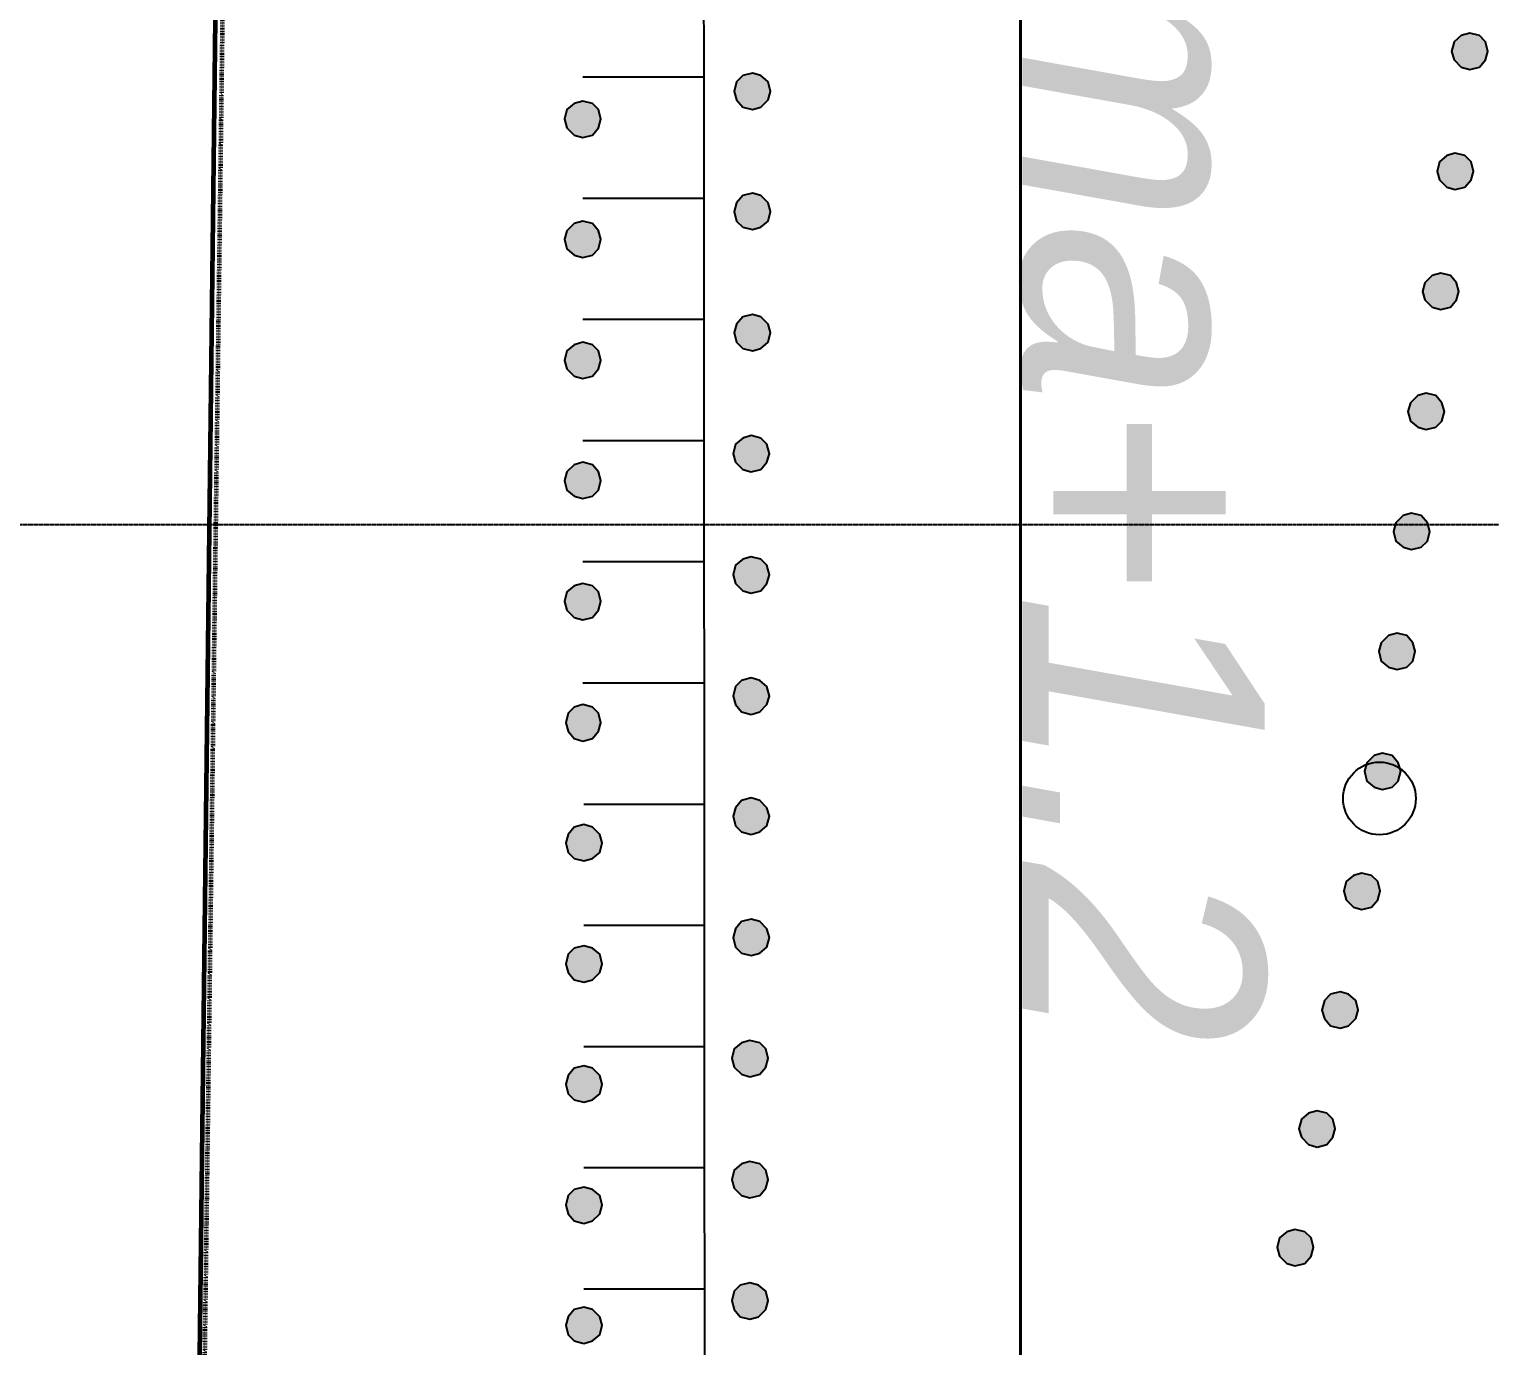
# Model space of a CAD drawing. Header units: millimetres. Extents: x 172667 to 1873135, y -274708 to 168495.
# Drawn here: x 1768622 to 1774649, y 23880 to 29312 of the extents above; entities that cross this region are included whole.
import ezdxf
from ezdxf.enums import TextEntityAlignment as Align

# ---------------------------------------------------------------- set-up
doc = ezdxf.new("R2010")
doc.units = ezdxf.units.MM
doc.linetypes.add('линия_сгиба', pattern=[1.25, 0.5, -0.25, 0, -0.25, 0, -0.25])
doc.linetypes.add('осевая', pattern=[2, 1.25, -0.25, 0.25, -0.25])
for name, color, linetype, lineweight in [('0004-Осевая', 4, 'осевая', 25), ('012 ОП.ЗОНА.ЗДАНИЕ', 171, '01.Опасная зона здание', 40), ('017 ОТВОД', 7, '13.Граница отвода', 70)]:
    doc.layers.add(name, color=color, linetype=linetype, lineweight=lineweight)
doc.layers.add('_ТОПО', color=253, linetype='Continuous')
doc.layers.add('SC007', color=7, linetype='Continuous')
doc.styles.add('1', font='', dxfattribs={"height": 0.000909972})
doc.styles.add('размеры', font='', dxfattribs={"width": 0.7})
doc.styles.get('1').set_extended_font_data('D431', italic=True)
doc.styles.get('размеры').set_extended_font_data('T-FLEX Type A')
doc.linetypes.add('01.Опасная зона здание', pattern='A,1,-2,10,-0.05,[1,линии ППР.shx,S=0.2,R=180,X=0,Y=-1],-0.05,10,-2', length=25.1)
doc.linetypes.add('13.Граница отвода', pattern='A,20,[14,SHAPES,S=0.01,R=0,X=0,Y=0],-2.5', length=22.5)
doc.dimstyles.new('SPDS 500', dxfattribs={"dimscale": 500, "dimtxt": 2.5, "dimasz": 2, "dimexe": 1.25, "dimexo": 0, "dimtad": 1, "dimdec": 0, "dimtxsty": 'размеры', "dimblk": 'ARCHTICK', "dimcen": 2.5, "dimdle": 2, "dimclrd": 256, "dimclre": 256, "dimclrt": 1, "dimaunit": 1, "dimadec": 0, "dimazin": 2, "dimtfac": 0.75, "dimtdec": 0, "dimtix": 1, "dimtmove": 1, "dimatfit": 3, "dimfxl": 1.25, "dimtolj": 1, "dimlwd": 20, "dimlwe": 20, "dimarcsym": 0})

# ---------------------------------------------------------------- blocks, each defined once
blk = doc.blocks.new('SYMBOL2060001')
at = {"layer": 'SC007'}
blk.add_circle((0, 0), 0.15, dxfattribs=at)
blk = doc.blocks.new('_ArchTick')
at = {"color": 0, "linetype": 'ByBlock', "const_width": 0.15}
blk.add_lwpolyline([(-0.5, -0.5), (0.5, 0.5)], dxfattribs=at)
blk = doc.blocks.new('*D254')
at = {"linetype": 'Continuous', "lineweight": 20, "transparency": 16777216}
for p, q in [((1763104.9, 14268.6), (1763104.9, 64268.6)), ((1769362.5, 63268.6), (1762479.9, 63268.6)), ((1769362.5, 15268.6), (1762479.9, 15268.6))]:
    blk.add_line(p, q, dxfattribs=at)
at = {"layer": 'Defpoints', "color": 0, "transparency": 16777216}
for p in [(1763104.9, 63268.6), (1769362.5, 63268.6), (1769362.5, 15268.6)]:
    blk.add_point(p, dxfattribs=at)
at = {"lineweight": 20, "transparency": 16777216, "xscale": 1000, "yscale": 1000, "zscale": 1000}
for p, rotation in [((1763104.9, 63268.6), 90), ((1763104.9, 15268.6), 270)]:
    blk.add_blockref('_ArchTick', p, dxfattribs=dict(at, rotation=rotation))
at = {"color": 1, "transparency": 16777216, "insert": (1762167.4, 39268.6), "char_height": 1250, "attachment_point": 5, "rotation": 90, "style": 'размеры'}
blk.add_mtext('\\A1;48000', dxfattribs=at)

msp = doc.modelspace()

# ---------------------------------------------------------------- hatches: boundary and pattern name
at = {"layer": '_ТОПО', "linetype": 'ByBlock', "lineweight": -2}
for points in [[(1774566.2, 29145.1), (1774606.2, 29155.1), (1774631.2, 29185.1), (1774641.2, 29220.1), (1774631.2, 29260.1), (1774606.2, 29285.1), (1774566.2, 29295.1), (1774531.2, 29285.1), (1774501.2, 29260.1), (1774491.2, 29220.1), (1774501.2, 29185.1), (1774531.2, 29155.1)], [(1771606.2, 28980.1), (1771641.2, 28990.1), (1771671.2, 29020.1), (1771681.2, 29055.1), (1771671.2, 29095.1), (1771641.2, 29120.1), (1771606.2, 29130.1), (1771566.2, 29120.1), (1771541.2, 29095.1), (1771531.2, 29055.1), (1771541.2, 29020.1), (1771566.2, 28990.1)], [(1770906.2, 28865.1), (1770946.2, 28875.1), (1770971.2, 28905.1), (1770981.2, 28940.1), (1770971.2, 28980.1), (1770946.2, 29005.1), (1770906.2, 29015.1), (1770871.2, 29005.1), (1770841.2, 28980.1), (1770831.2, 28940.1), (1770841.2, 28905.1), (1770871.2, 28875.1)], [(1774506.2, 28650.1), (1774546.2, 28660.1), (1774571.2, 28690.1), (1774581.2, 28725.1), (1774571.2, 28765.1), (1774546.2, 28790.1), (1774506.2, 28800.1), (1774471.2, 28790.1), (1774441.2, 28765.1), (1774431.2, 28725.1), (1774441.2, 28690.1), (1774471.2, 28660.1)], [(1771606.2, 28485.1), (1771641.2, 28495.1), (1771671.2, 28520.1), (1771681.2, 28560.1), (1771671.2, 28595.1), (1771641.2, 28625.1), (1771606.2, 28635.1), (1771566.2, 28625.1), (1771541.2, 28595.1), (1771531.2, 28560.1), (1771541.2, 28520.1), (1771566.2, 28495.1)], [(1770906.2, 28370.1), (1770946.2, 28380.1), (1770971.2, 28405.1), (1770981.2, 28445.1), (1770971.2, 28480.1), (1770946.2, 28510.1), (1770906.2, 28520.1), (1770871.2, 28510.1), (1770841.2, 28480.1), (1770831.2, 28445.1), (1770841.2, 28405.1), (1770871.2, 28380.1)], [(1774446.2, 28155.1), (1774486.2, 28165.1), (1774511.2, 28195.1), (1774521.2, 28230.1), (1774511.2, 28265.1), (1774486.2, 28295.1), (1774446.2, 28305.1), (1774411.2, 28295.1), (1774381.2, 28265.1), (1774371.2, 28230.1), (1774381.2, 28195.1), (1774411.2, 28165.1)], [(1771606.2, 27985.1), (1771641.2, 27995.1), (1771671.2, 28020.1), (1771681.2, 28060.1), (1771671.2, 28095.1), (1771641.2, 28125.1), (1771606.2, 28135.1), (1771566.2, 28125.1), (1771541.2, 28095.1), (1771531.2, 28060.1), (1771541.2, 28020.1), (1771566.2, 27995.1)], [(1770906.2, 27870.1), (1770946.2, 27880.1), (1770971.2, 27910.1), (1770981.2, 27945.1), (1770971.2, 27985.1), (1770946.2, 28010.1), (1770906.2, 28020.1), (1770871.2, 28010.1), (1770841.2, 27985.1), (1770831.2, 27945.1), (1770841.2, 27910.1), (1770871.2, 27880.1)], [(1774386.2, 27660.1), (1774426.2, 27670.1), (1774451.2, 27695.1), (1774461.2, 27735.1), (1774451.2, 27770.1), (1774426.2, 27800.1), (1774386.2, 27810.1), (1774351.2, 27800.1), (1774321.2, 27770.1), (1774311.2, 27735.1), (1774321.2, 27695.1), (1774351.2, 27670.1)], [(1771601.2, 27485.1), (1771641.2, 27495.1), (1771666.2, 27525.1), (1771676.2, 27560.1), (1771666.2, 27600.1), (1771641.2, 27625.1), (1771601.2, 27635.1), (1771566.2, 27625.1), (1771536.2, 27600.1), (1771526.2, 27560.1), (1771536.2, 27525.1), (1771566.2, 27495.1)], [(1770906.2, 27375.1), (1770946.2, 27385.1), (1770971.2, 27410.1), (1770981.2, 27450.1), (1770971.2, 27485.1), (1770946.2, 27515.1), (1770906.2, 27525.1), (1770871.2, 27515.1), (1770841.2, 27485.1), (1770831.2, 27450.1), (1770841.2, 27410.1), (1770871.2, 27385.1)], [(1774326.2, 27165.1), (1774366.2, 27175.1), (1774391.2, 27200.1), (1774401.2, 27240.1), (1774391.2, 27275.1), (1774366.2, 27305.1), (1774326.2, 27315.1), (1774291.2, 27305.1), (1774261.2, 27275.1), (1774251.2, 27240.1), (1774261.2, 27200.1), (1774291.2, 27175.1)], [(1771601.2, 26985.1), (1771641.2, 26995.1), (1771666.2, 27025.1), (1771676.2, 27060.1), (1771666.2, 27100.1), (1771641.2, 27125.1), (1771601.2, 27135.1), (1771566.2, 27125.1), (1771536.2, 27100.1), (1771526.2, 27060.1), (1771536.2, 27025.1), (1771566.2, 26995.1)], [(1770906.2, 26875.1), (1770946.2, 26885.1), (1770971.2, 26915.1), (1770981.2, 26950.1), (1770971.2, 26990.1), (1770946.2, 27015.1), (1770906.2, 27025.1), (1770871.2, 27015.1), (1770841.2, 26990.1), (1770831.2, 26950.1), (1770841.2, 26915.1), (1770871.2, 26885.1)], [(1774266.2, 26670.1), (1774306.2, 26680.1), (1774331.2, 26705.1), (1774341.2, 26745.1), (1774331.2, 26780.1), (1774306.2, 26810.1), (1774266.2, 26820.1), (1774231.2, 26810.1), (1774201.2, 26780.1), (1774191.2, 26745.1), (1774201.2, 26705.1), (1774231.2, 26680.1)], [(1771601.2, 26485.1), (1771636.2, 26495.1), (1771666.2, 26525.1), (1771676.2, 26560.1), (1771666.2, 26600.1), (1771636.2, 26625.1), (1771601.2, 26635.1), (1771561.2, 26625.1), (1771536.2, 26600.1), (1771526.2, 26560.1), (1771536.2, 26525.1), (1771561.2, 26495.1)], [(1770906.2, 26375.1), (1770946.2, 26385.1), (1770971.2, 26415.1), (1770981.2, 26450.1), (1770971.2, 26490.1), (1770946.2, 26515.1), (1770906.2, 26525.1), (1770871.2, 26515.1), (1770846.2, 26490.1), (1770836.2, 26450.1), (1770846.2, 26415.1), (1770871.2, 26385.1)], [(1774206.2, 26175.1), (1774246.2, 26185.1), (1774271.2, 26210.1), (1774281.2, 26250.1), (1774271.2, 26285.1), (1774246.2, 26315.1), (1774206.2, 26325.1), (1774171.2, 26315.1), (1774141.2, 26285.1), (1774131.2, 26250.1), (1774141.2, 26210.1), (1774171.2, 26185.1)], [(1771601.2, 25990.1), (1771636.2, 26000.1), (1771666.2, 26025.1), (1771676.2, 26065.1), (1771666.2, 26100.1), (1771636.2, 26130.1), (1771601.2, 26140.1), (1771561.2, 26130.1), (1771536.2, 26100.1), (1771526.2, 26065.1), (1771536.2, 26025.1), (1771561.2, 26000.1)], [(1770911.2, 25880.1), (1770946.2, 25890.1), (1770976.2, 25915.1), (1770986.2, 25955.1), (1770976.2, 25990.1), (1770946.2, 26020.1), (1770911.2, 26030.1), (1770871.2, 26020.1), (1770846.2, 25990.1), (1770836.2, 25955.1), (1770846.2, 25915.1), (1770871.2, 25890.1)], [(1774121.2, 25680.1), (1774161.2, 25690.1), (1774186.2, 25720.1), (1774196.2, 25755.1), (1774186.2, 25795.1), (1774161.2, 25820.1), (1774121.2, 25830.1), (1774086.2, 25820.1), (1774056.2, 25795.1), (1774046.2, 25755.1), (1774056.2, 25720.1), (1774086.2, 25690.1)], [(1771601.2, 25490.1), (1771636.2, 25500.1), (1771666.2, 25525.1), (1771676.2, 25565.1), (1771666.2, 25600.1), (1771636.2, 25630.1), (1771601.2, 25640.1), (1771561.2, 25630.1), (1771536.2, 25600.1), (1771526.2, 25565.1), (1771536.2, 25525.1), (1771561.2, 25500.1)], [(1770911.2, 25380.1), (1770946.2, 25390.1), (1770976.2, 25420.1), (1770986.2, 25455.1), (1770976.2, 25495.1), (1770946.2, 25520.1), (1770911.2, 25530.1), (1770871.2, 25520.1), (1770846.2, 25495.1), (1770836.2, 25455.1), (1770846.2, 25420.1), (1770871.2, 25390.1)], [(1774031.2, 25190.1), (1774066.2, 25200.1), (1774096.2, 25230.1), (1774106.2, 25265.1), (1774096.2, 25305.1), (1774066.2, 25330.1), (1774031.2, 25340.1), (1773991.2, 25330.1), (1773966.2, 25305.1), (1773956.2, 25265.1), (1773966.2, 25230.1), (1773991.2, 25200.1)], [(1771596.2, 24990.1), (1771636.2, 25000.1), (1771661.2, 25030.1), (1771671.2, 25065.1), (1771661.2, 25105.1), (1771636.2, 25130.1), (1771596.2, 25140.1), (1771561.2, 25130.1), (1771531.2, 25105.1), (1771521.2, 25065.1), (1771531.2, 25030.1), (1771561.2, 25000.1)], [(1770911.2, 24885.1), (1770946.2, 24895.1), (1770976.2, 24920.1), (1770986.2, 24960.1), (1770976.2, 24995.1), (1770946.2, 25025.1), (1770911.2, 25035.1), (1770871.2, 25025.1), (1770846.2, 24995.1), (1770836.2, 24960.1), (1770846.2, 24920.1), (1770871.2, 24895.1)], [(1773936.2, 24700.1), (1773976.2, 24710.1), (1774001.2, 24740.1), (1774011.2, 24775.1), (1774001.2, 24815.1), (1773976.2, 24840.1), (1773936.2, 24850.1), (1773901.2, 24840.1), (1773871.2, 24815.1), (1773861.2, 24775.1), (1773871.2, 24740.1), (1773901.2, 24710.1)], [(1771596.2, 24490.1), (1771636.2, 24500.1), (1771661.2, 24530.1), (1771671.2, 24565.1), (1771661.2, 24605.1), (1771636.2, 24630.1), (1771596.2, 24640.1), (1771561.2, 24630.1), (1771531.2, 24605.1), (1771521.2, 24565.1), (1771531.2, 24530.1), (1771561.2, 24500.1)], [(1770911.2, 24385.1), (1770946.2, 24395.1), (1770976.2, 24425.1), (1770986.2, 24460.1), (1770976.2, 24500.1), (1770946.2, 24525.1), (1770911.2, 24535.1), (1770871.2, 24525.1), (1770846.2, 24500.1), (1770836.2, 24460.1), (1770846.2, 24425.1), (1770871.2, 24395.1)], [(1773846.2, 24210.1), (1773886.2, 24220.1), (1773911.2, 24250.1), (1773921.2, 24285.1), (1773911.2, 24325.1), (1773886.2, 24350.1), (1773846.2, 24360.1), (1773811.2, 24350.1), (1773781.2, 24325.1), (1773771.2, 24285.1), (1773781.2, 24250.1), (1773811.2, 24220.1)], [(1771596.2, 23990.1), (1771631.2, 24000.1), (1771661.2, 24030.1), (1771671.2, 24065.1), (1771661.2, 24105.1), (1771631.2, 24130.1), (1771596.2, 24140.1), (1771556.2, 24130.1), (1771531.2, 24105.1), (1771521.2, 24065.1), (1771531.2, 24030.1), (1771556.2, 24000.1)], [(1770911.2, 23890.1), (1770946.2, 23900.1), (1770976.2, 23925.1), (1770986.2, 23965.1), (1770976.2, 24000.1), (1770946.2, 24030.1), (1770911.2, 24040.1), (1770871.2, 24030.1), (1770846.2, 24000.1), (1770836.2, 23965.1), (1770846.2, 23925.1), (1770871.2, 23900.1)]]:
    msp.add_hatch(color=8, dxfattribs=at).paths.add_polyline_path(points)

# ---------------------------------------------------------------- linework, layer by layer
at = {"layer": '0004-Осевая', "elevation": 107296.5}
msp.add_lwpolyline([(1761344, 27268.6), (1808719.1, 27268.6)], dxfattribs=at)
at = {"layer": '012 ОП.ЗОНА.ЗДАНИЕ', "elevation": 107296.5}
msp.add_lwpolyline([(1772712, 63268.6), (1772712, 15274.6)], dxfattribs=at)
at = {"layer": '017 ОТВОД', "color": 1, "linetype": '13.Граница отвода', "lineweight": 60, "elevation": -103056.2}
msp.add_lwpolyline([(1769145.1, 8582.2), (1770045.1, 84542.2), (1850035.1, 83412.2), (1849135.1, 7452.2)], close=True, dxfattribs=at)
at = {"layer": '017 ОТВОД', "color": 6, "linetype": 'линия_сгиба', "lineweight": 60, "ltscale": 5, "elevation": 3738.5}
msp.add_lwpolyline([(1769149.6, 9024.3), (1815482.4, 8078.8), (1815473.1, 83886.3), (1770145.1, 84117.2)], close=True, dxfattribs=at)
at = {"layer": '_ТОПО', "color": 8, "linetype": 'ByBlock', "lineweight": -2}
for p, q in [((1770906.2, 29115.1, 106561.6), (1771406.2, 29115.1, 106547.4)), ((1770906.2, 28615.1, 106561.7), (1771406.2, 28615.1, 106547.3)), ((1770906.2, 28115.1, 106561.8), (1771406.2, 28115.1, 106547.2)), ((1770906.2, 27615.1, 106561.9), (1771406.2, 27615.1, 106547.1)), ((1770906.2, 27115.1, 106562), (1771406.2, 27115.1, 106547)), ((1770906.2, 26615.1, 106562.1), (1771406.2, 26615.1, 106547)), ((1770911.2, 26115.1, 106562.2), (1771411.2, 26115.1, 106546.9)), ((1770911.2, 25615.1, 106562.2), (1771411.2, 25615.1, 106546.8)), ((1770911.2, 25115.1, 106562.3), (1771411.2, 25115.1, 106546.7)), ((1770911.2, 24615.1, 106562.4), (1771411.2, 24615.1, 106546.6)), ((1770911.2, 24115.1, 106562.4), (1771411.2, 24115.1, 106546.6))]:
    msp.add_line(p, q, dxfattribs=at)
at = {"layer": '_ТОПО', "color": 8, "linetype": 'ByBlock', "lineweight": -2, "elevation": 105424.8, "flags": 128}
msp.add_lwpolyline([(1768772, 15350.2), (1770967.3, 15048.5), (1771310.6, 15246.2), (1771414.6, 15620.7), (1771388.6, 62985.5), (1771206.6, 63453.7), (1770842.4, 63630.5), (1768628, 63583.8)], dxfattribs=at)
at = {"layer": '_ТОПО', "color": 8, "linetype": 'ByBlock', "lineweight": -2, "flags": 128}
for points, elevation in [([(1774566.2, 29145.1), (1774606.2, 29155.1), (1774631.2, 29185.1), (1774641.2, 29220.1), (1774631.2, 29260.1), (1774606.2, 29285.1), (1774566.2, 29295.1), (1774531.2, 29285.1), (1774501.2, 29260.1), (1774491.2, 29220.1), (1774501.2, 29185.1), (1774531.2, 29155.1), (1774566.2, 29145.1)], 106595.4), ([(1774566.2, 29145.1), (1774606.2, 29155.1), (1774631.2, 29185.1), (1774641.2, 29220.1), (1774631.2, 29260.1), (1774606.2, 29285.1), (1774566.2, 29295.1), (1774531.2, 29285.1), (1774501.2, 29260.1), (1774491.2, 29220.1), (1774501.2, 29185.1), (1774531.2, 29155.1), (1774566.2, 29145.1)], 106595.4), ([(1771606.2, 28980.1), (1771641.2, 28990.1), (1771671.2, 29020.1), (1771681.2, 29055.1), (1771671.2, 29095.1), (1771641.2, 29120.1), (1771606.2, 29130.1), (1771566.2, 29120.1), (1771541.2, 29095.1), (1771531.2, 29055.1), (1771541.2, 29020.1), (1771566.2, 28990.1), (1771606.2, 28980.1)], 106595.4), ([(1771606.2, 28980.1), (1771641.2, 28990.1), (1771671.2, 29020.1), (1771681.2, 29055.1), (1771671.2, 29095.1), (1771641.2, 29120.1), (1771606.2, 29130.1), (1771566.2, 29120.1), (1771541.2, 29095.1), (1771531.2, 29055.1), (1771541.2, 29020.1), (1771566.2, 28990.1), (1771606.2, 28980.1)], 106595.4), ([(1770906.2, 28865.1), (1770946.2, 28875.1), (1770971.2, 28905.1), (1770981.2, 28940.1), (1770971.2, 28980.1), (1770946.2, 29005.1), (1770906.2, 29015.1), (1770871.2, 29005.1), (1770841.2, 28980.1), (1770831.2, 28940.1), (1770841.2, 28905.1), (1770871.2, 28875.1), (1770906.2, 28865.1)], 105424.8), ([(1770906.2, 28865.1), (1770946.2, 28875.1), (1770971.2, 28905.1), (1770981.2, 28940.1), (1770971.2, 28980.1), (1770946.2, 29005.1), (1770906.2, 29015.1), (1770871.2, 29005.1), (1770841.2, 28980.1), (1770831.2, 28940.1), (1770841.2, 28905.1), (1770871.2, 28875.1), (1770906.2, 28865.1)], 105424.8), ([(1774506.2, 28650.1), (1774546.2, 28660.1), (1774571.2, 28690.1), (1774581.2, 28725.1), (1774571.2, 28765.1), (1774546.2, 28790.1), (1774506.2, 28800.1), (1774471.2, 28790.1), (1774441.2, 28765.1), (1774431.2, 28725.1), (1774441.2, 28690.1), (1774471.2, 28660.1), (1774506.2, 28650.1)], 106595.4), ([(1774506.2, 28650.1), (1774546.2, 28660.1), (1774571.2, 28690.1), (1774581.2, 28725.1), (1774571.2, 28765.1), (1774546.2, 28790.1), (1774506.2, 28800.1), (1774471.2, 28790.1), (1774441.2, 28765.1), (1774431.2, 28725.1), (1774441.2, 28690.1), (1774471.2, 28660.1), (1774506.2, 28650.1)], 106595.4), ([(1771606.2, 28485.1), (1771641.2, 28495.1), (1771671.2, 28520.1), (1771681.2, 28560.1), (1771671.2, 28595.1), (1771641.2, 28625.1), (1771606.2, 28635.1), (1771566.2, 28625.1), (1771541.2, 28595.1), (1771531.2, 28560.1), (1771541.2, 28520.1), (1771566.2, 28495.1), (1771606.2, 28485.1)], 106595.4), ([(1771606.2, 28485.1), (1771641.2, 28495.1), (1771671.2, 28520.1), (1771681.2, 28560.1), (1771671.2, 28595.1), (1771641.2, 28625.1), (1771606.2, 28635.1), (1771566.2, 28625.1), (1771541.2, 28595.1), (1771531.2, 28560.1), (1771541.2, 28520.1), (1771566.2, 28495.1), (1771606.2, 28485.1)], 106595.4), ([(1770906.2, 28370.1), (1770946.2, 28380.1), (1770971.2, 28405.1), (1770981.2, 28445.1), (1770971.2, 28480.1), (1770946.2, 28510.1), (1770906.2, 28520.1), (1770871.2, 28510.1), (1770841.2, 28480.1), (1770831.2, 28445.1), (1770841.2, 28405.1), (1770871.2, 28380.1), (1770906.2, 28370.1)], 105424.8), ([(1770906.2, 28370.1), (1770946.2, 28380.1), (1770971.2, 28405.1), (1770981.2, 28445.1), (1770971.2, 28480.1), (1770946.2, 28510.1), (1770906.2, 28520.1), (1770871.2, 28510.1), (1770841.2, 28480.1), (1770831.2, 28445.1), (1770841.2, 28405.1), (1770871.2, 28380.1), (1770906.2, 28370.1)], 105424.8), ([(1774446.2, 28155.1), (1774486.2, 28165.1), (1774511.2, 28195.1), (1774521.2, 28230.1), (1774511.2, 28265.1), (1774486.2, 28295.1), (1774446.2, 28305.1), (1774411.2, 28295.1), (1774381.2, 28265.1), (1774371.2, 28230.1), (1774381.2, 28195.1), (1774411.2, 28165.1), (1774446.2, 28155.1)], 106595.4), ([(1774446.2, 28155.1), (1774486.2, 28165.1), (1774511.2, 28195.1), (1774521.2, 28230.1), (1774511.2, 28265.1), (1774486.2, 28295.1), (1774446.2, 28305.1), (1774411.2, 28295.1), (1774381.2, 28265.1), (1774371.2, 28230.1), (1774381.2, 28195.1), (1774411.2, 28165.1), (1774446.2, 28155.1)], 106595.4), ([(1771606.2, 27985.1), (1771641.2, 27995.1), (1771671.2, 28020.1), (1771681.2, 28060.1), (1771671.2, 28095.1), (1771641.2, 28125.1), (1771606.2, 28135.1), (1771566.2, 28125.1), (1771541.2, 28095.1), (1771531.2, 28060.1), (1771541.2, 28020.1), (1771566.2, 27995.1), (1771606.2, 27985.1)], 106595.4), ([(1771606.2, 27985.1), (1771641.2, 27995.1), (1771671.2, 28020.1), (1771681.2, 28060.1), (1771671.2, 28095.1), (1771641.2, 28125.1), (1771606.2, 28135.1), (1771566.2, 28125.1), (1771541.2, 28095.1), (1771531.2, 28060.1), (1771541.2, 28020.1), (1771566.2, 27995.1), (1771606.2, 27985.1)], 106595.4), ([(1770906.2, 27870.1), (1770946.2, 27880.1), (1770971.2, 27910.1), (1770981.2, 27945.1), (1770971.2, 27985.1), (1770946.2, 28010.1), (1770906.2, 28020.1), (1770871.2, 28010.1), (1770841.2, 27985.1), (1770831.2, 27945.1), (1770841.2, 27910.1), (1770871.2, 27880.1), (1770906.2, 27870.1)], 105424.8), ([(1770906.2, 27870.1), (1770946.2, 27880.1), (1770971.2, 27910.1), (1770981.2, 27945.1), (1770971.2, 27985.1), (1770946.2, 28010.1), (1770906.2, 28020.1), (1770871.2, 28010.1), (1770841.2, 27985.1), (1770831.2, 27945.1), (1770841.2, 27910.1), (1770871.2, 27880.1), (1770906.2, 27870.1)], 105424.8), ([(1774386.2, 27660.1), (1774426.2, 27670.1), (1774451.2, 27695.1), (1774461.2, 27735.1), (1774451.2, 27770.1), (1774426.2, 27800.1), (1774386.2, 27810.1), (1774351.2, 27800.1), (1774321.2, 27770.1), (1774311.2, 27735.1), (1774321.2, 27695.1), (1774351.2, 27670.1), (1774386.2, 27660.1)], 106595.4), ([(1774386.2, 27660.1), (1774426.2, 27670.1), (1774451.2, 27695.1), (1774461.2, 27735.1), (1774451.2, 27770.1), (1774426.2, 27800.1), (1774386.2, 27810.1), (1774351.2, 27800.1), (1774321.2, 27770.1), (1774311.2, 27735.1), (1774321.2, 27695.1), (1774351.2, 27670.1), (1774386.2, 27660.1)], 106595.4), ([(1771601.2, 27485.1), (1771641.2, 27495.1), (1771666.2, 27525.1), (1771676.2, 27560.1), (1771666.2, 27600.1), (1771641.2, 27625.1), (1771601.2, 27635.1), (1771566.2, 27625.1), (1771536.2, 27600.1), (1771526.2, 27560.1), (1771536.2, 27525.1), (1771566.2, 27495.1), (1771601.2, 27485.1)], 106595.4), ([(1771601.2, 27485.1), (1771641.2, 27495.1), (1771666.2, 27525.1), (1771676.2, 27560.1), (1771666.2, 27600.1), (1771641.2, 27625.1), (1771601.2, 27635.1), (1771566.2, 27625.1), (1771536.2, 27600.1), (1771526.2, 27560.1), (1771536.2, 27525.1), (1771566.2, 27495.1), (1771601.2, 27485.1)], 106595.4), ([(1770906.2, 27375.1), (1770946.2, 27385.1), (1770971.2, 27410.1), (1770981.2, 27450.1), (1770971.2, 27485.1), (1770946.2, 27515.1), (1770906.2, 27525.1), (1770871.2, 27515.1), (1770841.2, 27485.1), (1770831.2, 27450.1), (1770841.2, 27410.1), (1770871.2, 27385.1), (1770906.2, 27375.1)], 105424.8), ([(1770906.2, 27375.1), (1770946.2, 27385.1), (1770971.2, 27410.1), (1770981.2, 27450.1), (1770971.2, 27485.1), (1770946.2, 27515.1), (1770906.2, 27525.1), (1770871.2, 27515.1), (1770841.2, 27485.1), (1770831.2, 27450.1), (1770841.2, 27410.1), (1770871.2, 27385.1), (1770906.2, 27375.1)], 105424.8), ([(1774326.2, 27165.1), (1774366.2, 27175.1), (1774391.2, 27200.1), (1774401.2, 27240.1), (1774391.2, 27275.1), (1774366.2, 27305.1), (1774326.2, 27315.1), (1774291.2, 27305.1), (1774261.2, 27275.1), (1774251.2, 27240.1), (1774261.2, 27200.1), (1774291.2, 27175.1), (1774326.2, 27165.1)], 106595.4), ([(1774326.2, 27165.1), (1774366.2, 27175.1), (1774391.2, 27200.1), (1774401.2, 27240.1), (1774391.2, 27275.1), (1774366.2, 27305.1), (1774326.2, 27315.1), (1774291.2, 27305.1), (1774261.2, 27275.1), (1774251.2, 27240.1), (1774261.2, 27200.1), (1774291.2, 27175.1), (1774326.2, 27165.1)], 106595.4), ([(1771601.2, 26985.1), (1771641.2, 26995.1), (1771666.2, 27025.1), (1771676.2, 27060.1), (1771666.2, 27100.1), (1771641.2, 27125.1), (1771601.2, 27135.1), (1771566.2, 27125.1), (1771536.2, 27100.1), (1771526.2, 27060.1), (1771536.2, 27025.1), (1771566.2, 26995.1), (1771601.2, 26985.1)], 106595.4), ([(1771601.2, 26985.1), (1771641.2, 26995.1), (1771666.2, 27025.1), (1771676.2, 27060.1), (1771666.2, 27100.1), (1771641.2, 27125.1), (1771601.2, 27135.1), (1771566.2, 27125.1), (1771536.2, 27100.1), (1771526.2, 27060.1), (1771536.2, 27025.1), (1771566.2, 26995.1), (1771601.2, 26985.1)], 106595.4), ([(1770906.2, 26875.1), (1770946.2, 26885.1), (1770971.2, 26915.1), (1770981.2, 26950.1), (1770971.2, 26990.1), (1770946.2, 27015.1), (1770906.2, 27025.1), (1770871.2, 27015.1), (1770841.2, 26990.1), (1770831.2, 26950.1), (1770841.2, 26915.1), (1770871.2, 26885.1), (1770906.2, 26875.1)], 105424.8), ([(1770906.2, 26875.1), (1770946.2, 26885.1), (1770971.2, 26915.1), (1770981.2, 26950.1), (1770971.2, 26990.1), (1770946.2, 27015.1), (1770906.2, 27025.1), (1770871.2, 27015.1), (1770841.2, 26990.1), (1770831.2, 26950.1), (1770841.2, 26915.1), (1770871.2, 26885.1), (1770906.2, 26875.1)], 105424.8), ([(1774266.2, 26670.1), (1774306.2, 26680.1), (1774331.2, 26705.1), (1774341.2, 26745.1), (1774331.2, 26780.1), (1774306.2, 26810.1), (1774266.2, 26820.1), (1774231.2, 26810.1), (1774201.2, 26780.1), (1774191.2, 26745.1), (1774201.2, 26705.1), (1774231.2, 26680.1), (1774266.2, 26670.1)], 106595.4), ([(1774266.2, 26670.1), (1774306.2, 26680.1), (1774331.2, 26705.1), (1774341.2, 26745.1), (1774331.2, 26780.1), (1774306.2, 26810.1), (1774266.2, 26820.1), (1774231.2, 26810.1), (1774201.2, 26780.1), (1774191.2, 26745.1), (1774201.2, 26705.1), (1774231.2, 26680.1), (1774266.2, 26670.1)], 106595.4), ([(1771601.2, 26485.1), (1771636.2, 26495.1), (1771666.2, 26525.1), (1771676.2, 26560.1), (1771666.2, 26600.1), (1771636.2, 26625.1), (1771601.2, 26635.1), (1771561.2, 26625.1), (1771536.2, 26600.1), (1771526.2, 26560.1), (1771536.2, 26525.1), (1771561.2, 26495.1), (1771601.2, 26485.1)], 106595.4), ([(1771601.2, 26485.1), (1771636.2, 26495.1), (1771666.2, 26525.1), (1771676.2, 26560.1), (1771666.2, 26600.1), (1771636.2, 26625.1), (1771601.2, 26635.1), (1771561.2, 26625.1), (1771536.2, 26600.1), (1771526.2, 26560.1), (1771536.2, 26525.1), (1771561.2, 26495.1), (1771601.2, 26485.1)], 106595.4), ([(1770906.2, 26375.1), (1770946.2, 26385.1), (1770971.2, 26415.1), (1770981.2, 26450.1), (1770971.2, 26490.1), (1770946.2, 26515.1), (1770906.2, 26525.1), (1770871.2, 26515.1), (1770846.2, 26490.1), (1770836.2, 26450.1), (1770846.2, 26415.1), (1770871.2, 26385.1), (1770906.2, 26375.1)], 105424.8), ([(1770906.2, 26375.1), (1770946.2, 26385.1), (1770971.2, 26415.1), (1770981.2, 26450.1), (1770971.2, 26490.1), (1770946.2, 26515.1), (1770906.2, 26525.1), (1770871.2, 26515.1), (1770846.2, 26490.1), (1770836.2, 26450.1), (1770846.2, 26415.1), (1770871.2, 26385.1), (1770906.2, 26375.1)], 105424.8), ([(1774206.2, 26175.1), (1774246.2, 26185.1), (1774271.2, 26210.1), (1774281.2, 26250.1), (1774271.2, 26285.1), (1774246.2, 26315.1), (1774206.2, 26325.1), (1774171.2, 26315.1), (1774141.2, 26285.1), (1774131.2, 26250.1), (1774141.2, 26210.1), (1774171.2, 26185.1), (1774206.2, 26175.1)], 106595.4), ([(1774206.2, 26175.1), (1774246.2, 26185.1), (1774271.2, 26210.1), (1774281.2, 26250.1), (1774271.2, 26285.1), (1774246.2, 26315.1), (1774206.2, 26325.1), (1774171.2, 26315.1), (1774141.2, 26285.1), (1774131.2, 26250.1), (1774141.2, 26210.1), (1774171.2, 26185.1), (1774206.2, 26175.1)], 106595.4), ([(1771601.2, 25990.1), (1771636.2, 26000.1), (1771666.2, 26025.1), (1771676.2, 26065.1), (1771666.2, 26100.1), (1771636.2, 26130.1), (1771601.2, 26140.1), (1771561.2, 26130.1), (1771536.2, 26100.1), (1771526.2, 26065.1), (1771536.2, 26025.1), (1771561.2, 26000.1), (1771601.2, 25990.1)], 106595.4), ([(1771601.2, 25990.1), (1771636.2, 26000.1), (1771666.2, 26025.1), (1771676.2, 26065.1), (1771666.2, 26100.1), (1771636.2, 26130.1), (1771601.2, 26140.1), (1771561.2, 26130.1), (1771536.2, 26100.1), (1771526.2, 26065.1), (1771536.2, 26025.1), (1771561.2, 26000.1), (1771601.2, 25990.1)], 106595.4), ([(1770911.2, 25880.1), (1770946.2, 25890.1), (1770976.2, 25915.1), (1770986.2, 25955.1), (1770976.2, 25990.1), (1770946.2, 26020.1), (1770911.2, 26030.1), (1770871.2, 26020.1), (1770846.2, 25990.1), (1770836.2, 25955.1), (1770846.2, 25915.1), (1770871.2, 25890.1), (1770911.2, 25880.1)], 105424.8), ([(1770911.2, 25880.1), (1770946.2, 25890.1), (1770976.2, 25915.1), (1770986.2, 25955.1), (1770976.2, 25990.1), (1770946.2, 26020.1), (1770911.2, 26030.1), (1770871.2, 26020.1), (1770846.2, 25990.1), (1770836.2, 25955.1), (1770846.2, 25915.1), (1770871.2, 25890.1), (1770911.2, 25880.1)], 105424.8), ([(1774121.2, 25680.1), (1774161.2, 25690.1), (1774186.2, 25720.1), (1774196.2, 25755.1), (1774186.2, 25795.1), (1774161.2, 25820.1), (1774121.2, 25830.1), (1774086.2, 25820.1), (1774056.2, 25795.1), (1774046.2, 25755.1), (1774056.2, 25720.1), (1774086.2, 25690.1), (1774121.2, 25680.1)], 106595.4), ([(1774121.2, 25680.1), (1774161.2, 25690.1), (1774186.2, 25720.1), (1774196.2, 25755.1), (1774186.2, 25795.1), (1774161.2, 25820.1), (1774121.2, 25830.1), (1774086.2, 25820.1), (1774056.2, 25795.1), (1774046.2, 25755.1), (1774056.2, 25720.1), (1774086.2, 25690.1), (1774121.2, 25680.1)], 106595.4), ([(1771601.2, 25490.1), (1771636.2, 25500.1), (1771666.2, 25525.1), (1771676.2, 25565.1), (1771666.2, 25600.1), (1771636.2, 25630.1), (1771601.2, 25640.1), (1771561.2, 25630.1), (1771536.2, 25600.1), (1771526.2, 25565.1), (1771536.2, 25525.1), (1771561.2, 25500.1), (1771601.2, 25490.1)], 106595.4), ([(1771601.2, 25490.1), (1771636.2, 25500.1), (1771666.2, 25525.1), (1771676.2, 25565.1), (1771666.2, 25600.1), (1771636.2, 25630.1), (1771601.2, 25640.1), (1771561.2, 25630.1), (1771536.2, 25600.1), (1771526.2, 25565.1), (1771536.2, 25525.1), (1771561.2, 25500.1), (1771601.2, 25490.1)], 106595.4), ([(1770911.2, 25380.1), (1770946.2, 25390.1), (1770976.2, 25420.1), (1770986.2, 25455.1), (1770976.2, 25495.1), (1770946.2, 25520.1), (1770911.2, 25530.1), (1770871.2, 25520.1), (1770846.2, 25495.1), (1770836.2, 25455.1), (1770846.2, 25420.1), (1770871.2, 25390.1), (1770911.2, 25380.1)], 105424.8), ([(1770911.2, 25380.1), (1770946.2, 25390.1), (1770976.2, 25420.1), (1770986.2, 25455.1), (1770976.2, 25495.1), (1770946.2, 25520.1), (1770911.2, 25530.1), (1770871.2, 25520.1), (1770846.2, 25495.1), (1770836.2, 25455.1), (1770846.2, 25420.1), (1770871.2, 25390.1), (1770911.2, 25380.1)], 105424.8), ([(1774031.2, 25190.1), (1774066.2, 25200.1), (1774096.2, 25230.1), (1774106.2, 25265.1), (1774096.2, 25305.1), (1774066.2, 25330.1), (1774031.2, 25340.1), (1773991.2, 25330.1), (1773966.2, 25305.1), (1773956.2, 25265.1), (1773966.2, 25230.1), (1773991.2, 25200.1), (1774031.2, 25190.1)], 106595.4), ([(1774031.2, 25190.1), (1774066.2, 25200.1), (1774096.2, 25230.1), (1774106.2, 25265.1), (1774096.2, 25305.1), (1774066.2, 25330.1), (1774031.2, 25340.1), (1773991.2, 25330.1), (1773966.2, 25305.1), (1773956.2, 25265.1), (1773966.2, 25230.1), (1773991.2, 25200.1), (1774031.2, 25190.1)], 106595.4), ([(1771596.2, 24990.1), (1771636.2, 25000.1), (1771661.2, 25030.1), (1771671.2, 25065.1), (1771661.2, 25105.1), (1771636.2, 25130.1), (1771596.2, 25140.1), (1771561.2, 25130.1), (1771531.2, 25105.1), (1771521.2, 25065.1), (1771531.2, 25030.1), (1771561.2, 25000.1), (1771596.2, 24990.1)], 106595.4), ([(1771596.2, 24990.1), (1771636.2, 25000.1), (1771661.2, 25030.1), (1771671.2, 25065.1), (1771661.2, 25105.1), (1771636.2, 25130.1), (1771596.2, 25140.1), (1771561.2, 25130.1), (1771531.2, 25105.1), (1771521.2, 25065.1), (1771531.2, 25030.1), (1771561.2, 25000.1), (1771596.2, 24990.1)], 106595.4), ([(1770911.2, 24885.1), (1770946.2, 24895.1), (1770976.2, 24920.1), (1770986.2, 24960.1), (1770976.2, 24995.1), (1770946.2, 25025.1), (1770911.2, 25035.1), (1770871.2, 25025.1), (1770846.2, 24995.1), (1770836.2, 24960.1), (1770846.2, 24920.1), (1770871.2, 24895.1), (1770911.2, 24885.1)], 105424.8), ([(1770911.2, 24885.1), (1770946.2, 24895.1), (1770976.2, 24920.1), (1770986.2, 24960.1), (1770976.2, 24995.1), (1770946.2, 25025.1), (1770911.2, 25035.1), (1770871.2, 25025.1), (1770846.2, 24995.1), (1770836.2, 24960.1), (1770846.2, 24920.1), (1770871.2, 24895.1), (1770911.2, 24885.1)], 105424.8), ([(1773936.2, 24700.1), (1773976.2, 24710.1), (1774001.2, 24740.1), (1774011.2, 24775.1), (1774001.2, 24815.1), (1773976.2, 24840.1), (1773936.2, 24850.1), (1773901.2, 24840.1), (1773871.2, 24815.1), (1773861.2, 24775.1), (1773871.2, 24740.1), (1773901.2, 24710.1), (1773936.2, 24700.1)], 106595.4), ([(1773936.2, 24700.1), (1773976.2, 24710.1), (1774001.2, 24740.1), (1774011.2, 24775.1), (1774001.2, 24815.1), (1773976.2, 24840.1), (1773936.2, 24850.1), (1773901.2, 24840.1), (1773871.2, 24815.1), (1773861.2, 24775.1), (1773871.2, 24740.1), (1773901.2, 24710.1), (1773936.2, 24700.1)], 106595.4), ([(1771596.2, 24490.1), (1771636.2, 24500.1), (1771661.2, 24530.1), (1771671.2, 24565.1), (1771661.2, 24605.1), (1771636.2, 24630.1), (1771596.2, 24640.1), (1771561.2, 24630.1), (1771531.2, 24605.1), (1771521.2, 24565.1), (1771531.2, 24530.1), (1771561.2, 24500.1), (1771596.2, 24490.1)], 106595.4), ([(1771596.2, 24490.1), (1771636.2, 24500.1), (1771661.2, 24530.1), (1771671.2, 24565.1), (1771661.2, 24605.1), (1771636.2, 24630.1), (1771596.2, 24640.1), (1771561.2, 24630.1), (1771531.2, 24605.1), (1771521.2, 24565.1), (1771531.2, 24530.1), (1771561.2, 24500.1), (1771596.2, 24490.1)], 106595.4), ([(1770911.2, 24385.1), (1770946.2, 24395.1), (1770976.2, 24425.1), (1770986.2, 24460.1), (1770976.2, 24500.1), (1770946.2, 24525.1), (1770911.2, 24535.1), (1770871.2, 24525.1), (1770846.2, 24500.1), (1770836.2, 24460.1), (1770846.2, 24425.1), (1770871.2, 24395.1), (1770911.2, 24385.1)], 105424.8), ([(1770911.2, 24385.1), (1770946.2, 24395.1), (1770976.2, 24425.1), (1770986.2, 24460.1), (1770976.2, 24500.1), (1770946.2, 24525.1), (1770911.2, 24535.1), (1770871.2, 24525.1), (1770846.2, 24500.1), (1770836.2, 24460.1), (1770846.2, 24425.1), (1770871.2, 24395.1), (1770911.2, 24385.1)], 105424.8), ([(1773846.2, 24210.1), (1773886.2, 24220.1), (1773911.2, 24250.1), (1773921.2, 24285.1), (1773911.2, 24325.1), (1773886.2, 24350.1), (1773846.2, 24360.1), (1773811.2, 24350.1), (1773781.2, 24325.1), (1773771.2, 24285.1), (1773781.2, 24250.1), (1773811.2, 24220.1), (1773846.2, 24210.1)], 106595.4), ([(1773846.2, 24210.1), (1773886.2, 24220.1), (1773911.2, 24250.1), (1773921.2, 24285.1), (1773911.2, 24325.1), (1773886.2, 24350.1), (1773846.2, 24360.1), (1773811.2, 24350.1), (1773781.2, 24325.1), (1773771.2, 24285.1), (1773781.2, 24250.1), (1773811.2, 24220.1), (1773846.2, 24210.1)], 106595.4), ([(1771596.2, 23990.1), (1771631.2, 24000.1), (1771661.2, 24030.1), (1771671.2, 24065.1), (1771661.2, 24105.1), (1771631.2, 24130.1), (1771596.2, 24140.1), (1771556.2, 24130.1), (1771531.2, 24105.1), (1771521.2, 24065.1), (1771531.2, 24030.1), (1771556.2, 24000.1), (1771596.2, 23990.1)], 106595.4), ([(1771596.2, 23990.1), (1771631.2, 24000.1), (1771661.2, 24030.1), (1771671.2, 24065.1), (1771661.2, 24105.1), (1771631.2, 24130.1), (1771596.2, 24140.1), (1771556.2, 24130.1), (1771531.2, 24105.1), (1771521.2, 24065.1), (1771531.2, 24030.1), (1771556.2, 24000.1), (1771596.2, 23990.1)], 106595.4), ([(1770911.2, 23890.1), (1770946.2, 23900.1), (1770976.2, 23925.1), (1770986.2, 23965.1), (1770976.2, 24000.1), (1770946.2, 24030.1), (1770911.2, 24040.1), (1770871.2, 24030.1), (1770846.2, 24000.1), (1770836.2, 23965.1), (1770846.2, 23925.1), (1770871.2, 23900.1), (1770911.2, 23890.1)], 105424.8), ([(1770911.2, 23890.1), (1770946.2, 23900.1), (1770976.2, 23925.1), (1770986.2, 23965.1), (1770976.2, 24000.1), (1770946.2, 24030.1), (1770911.2, 24040.1), (1770871.2, 24030.1), (1770846.2, 24000.1), (1770836.2, 23965.1), (1770846.2, 23925.1), (1770871.2, 23900.1), (1770911.2, 23890.1)], 105424.8)]:
    msp.add_lwpolyline(points, close=True, dxfattribs=dict(at, elevation=elevation))

# ---------------------------------------------------------------- block references
at = {"layer": '_ТОПО', "color": 8, "linetype": 'ByBlock', "lineweight": -2, "xscale": 1000, "yscale": 1000, "zscale": 1000}
msp.add_blockref('SYMBOL2060001', (1774193.2, 26138.1, 106710), dxfattribs=at)

# ---------------------------------------------------------------- texts
at = {"layer": '_ТОПО', "color": 8, "linetype": 'ByBlock', "lineweight": -2, "style": '1'}
msp.add_text('насыпь грунта+1.2', height=1000, rotation=270, dxfattribs=at).set_placement((1773219.6, 31252, 107954.5), align=Align.MIDDLE_CENTER)

# ---------------------------------------------------------------- dimensions: what is measured, and where the dimension line sits
dim = msp.add_linear_dim(base=(1763104.9, 63268.6, 107296.5), p1=(1769362.5, 15268.6, 107296.5), p2=(1769362.5, 63268.6, 107296.5), angle=90, dimstyle='SPDS 500')
dim.commit()
dim.dimension.update_dxf_attribs({"geometry": '*D254', "text_midpoint": (1762167.4, 39268.6, 107296.5)})

doc.saveas('drawing.dxf')
